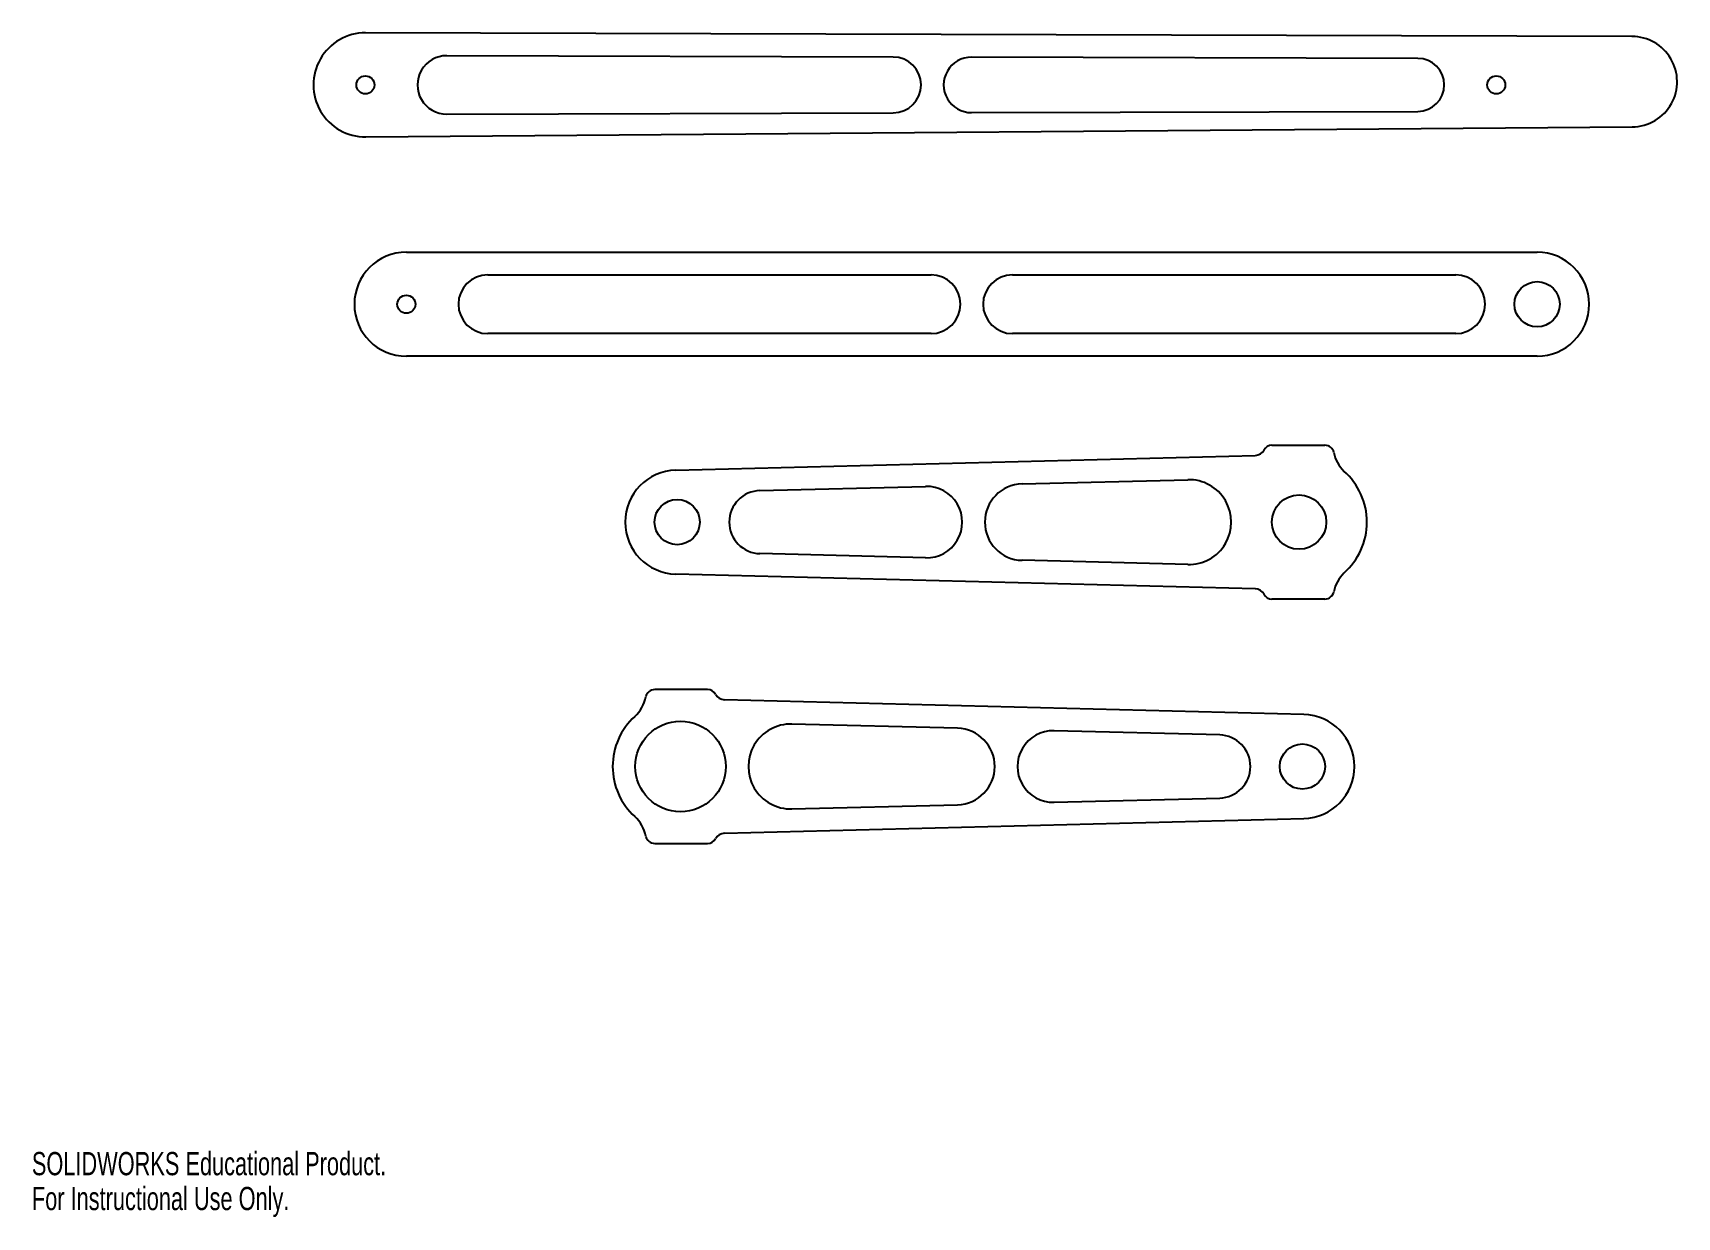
# Model space of a CAD drawing. Header units: millimetres. Extents: x 0 to 364, y 0 to 262.
import ezdxf

# ---------------------------------------------------------------- set-up
doc = ezdxf.new("R2010")
doc.units = ezdxf.units.MM
doc.styles.add('SLDTEXTSTYLE0', font='TXT', dxfattribs={"width": 0.7})

msp = doc.modelspace()

# ---------------------------------------------------------------- linework, layer by layer
at = {"color": 7, "linetype": 'Continuous', "lineweight": 25}
for p, q in [((353.76, 260.94), (73.78, 261.73)), ((190.41, 256.4), (91.71, 256.68)), ((306.41, 256.08), (207.71, 256.35)), ((91.71, 243.78), (190.41, 244.06)), ((207.71, 244.11), (306.41, 244.38)), ((73.83, 238.73), (353.81, 240.94)), ((82.79, 213.25), (332.79, 213.25)), ((100.79, 208.25), (198.79, 208.25)), ((216.79, 208.25), (314.79, 208.25)), ((198.79, 195.25), (100.79, 195.25)), ((314.79, 195.25), (216.79, 195.25)), ((332.79, 190.25), (82.79, 190.25)), ((142.37, 165.07), (270.48, 168.33)), ((274.16, 170.57), (285.87, 170.57)), ((160.96, 160.54), (197.58, 161.48)), ((218.92, 162.02), (255.55, 162.95)), ((197.58, 145.68), (160.96, 146.61)), ((270.48, 138.82), (142.37, 142.08)), ((255.55, 144.2), (218.92, 145.13)), ((285.87, 136.58), (274.16, 136.58)), ((149.4, 116.55), (137.7, 116.55)), ((281.2, 111.05), (153.09, 114.31)), ((204.65, 107.99), (168.02, 108.93)), ((262.61, 106.52), (225.98, 107.45)), ((168.02, 90.17), (204.65, 91.11)), ((225.98, 91.65), (262.61, 92.58)), ((153.09, 84.79), (281.2, 88.05)), ((137.7, 82.55), (149.4, 82.55))]:
    msp.add_line(p, q, dxfattribs=at)
for centre, radius in [((73.74, 250.23), 2), ((323.74, 250.23), 2), ((82.79, 201.75), 2), ((332.79, 201.75), 5), ((142.66, 153.58), 5), ((280.16, 153.58), 6), ((143.4, 99.55), 10), ((280.9, 99.55), 5)]:
    msp.add_circle(centre, radius, dxfattribs=at)
for centre, radius, start, end in [((73.74, 250.23), 11.5, 89.839, 270.4529), ((353.74, 250.94), 10, 331.1595, 89.839), ((91.69, 250.23), 6.45, 89.839, 270.161), ((190.4, 250.23), 6.17, 270.161, 89.839), ((207.69, 250.23), 6.12, 89.839, 270.161), ((306.4, 250.23), 5.85, 270.161, 89.839), ((353.74, 250.94), 10, 270.4529, 331.1595), ((82.79, 201.75), 11.5, 90, 270), ((332.79, 201.75), 11.5, 270, 90), ((100.79, 201.75), 6.5, 90, 270), ((198.79, 201.75), 6.5, 270, 90), ((216.79, 201.75), 6.5, 90, 270), ((314.79, 201.75), 6.5, 270, 90), ((270.43, 170.57), 2.24, 271.4586, 331.8373), ((274.16, 168.57), 2, 90, 151.8373), ((285.87, 168.57), 2, 11.4984, 90), ((295.7, 170.57), 8.03, 191.4984, 225.392), ((142.66, 153.58), 11.5, 91.4586, 268.5414), ((280.16, 153.58), 15, 311.2932, 48.7416), ((161.13, 153.58), 6.97, 91.4586, 268.5414), ((197.79, 153.58), 7.9, 268.5414, 91.4586), ((219.13, 153.58), 8.45, 91.4586, 268.5414), ((255.79, 153.58), 9.38, 268.5414, 91.4586), ((295.7, 136.58), 8.03, 134.5341, 168.4996), ((270.43, 136.58), 2.24, 28.1627, 88.5414), ((285.87, 138.58), 2, 270, 348.4996), ((274.16, 138.58), 2, 208.1627, 270), ((137.7, 114.55), 2, 90, 168.4825), ((149.4, 114.55), 2, 28.1267, 90), ((127.89, 116.55), 8.02, 312.3881, 348.4825), ((153.15, 116.55), 2.24, 208.1267, 268.5414), ((143.4, 99.55), 15, 132.3881, 227.6119), ((280.9, 99.55), 11.5, 271.4586, 88.5414), ((167.78, 99.55), 9.38, 88.5414, 271.4586), ((204.43, 99.55), 8.45, 271.4586, 88.5414), ((225.78, 99.55), 7.9, 88.5414, 271.4586), ((262.43, 99.55), 6.97, 271.4586, 88.5414), ((127.89, 82.55), 8.02, 11.5175, 47.6119), ((137.7, 84.55), 2, 191.5175, 270), ((153.15, 82.55), 2.24, 91.4586, 151.8733), ((149.4, 84.55), 2, 270, 331.8733)]:
    msp.add_arc(centre, radius, start, end, dxfattribs=at)

# ---------------------------------------------------------------- texts
at = {"color": 7, "linetype": 'Continuous', "char_height": 5.1381, "attachment_point": 1, "style": 'SLDTEXTSTYLE0'}
for s, insert in [('SOLIDWORKS Educational Product.', (0, 14.33)), ('For Instructional Use Only.', (0, 6.62))]:
    msp.add_mtext(s, dxfattribs=dict(at, insert=insert))

doc.saveas('drawing.dxf')
